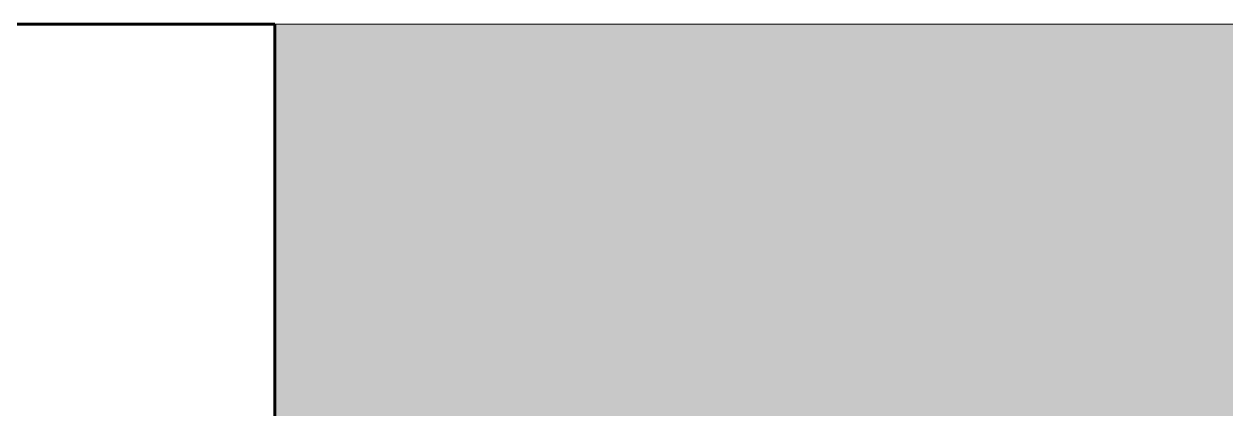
# Model space of a CAD drawing. Header units: inches. Extents: x -4110 to -1807, y 9775 to 11251.
# Drawn here: x -3516.974335 to -3516.971467, y 10020.988476 to 10020.989396 of the extents above; entities that cross this region are included whole.
import ezdxf

# ---------------------------------------------------------------- set-up
doc = ezdxf.new("R2010")
doc.units = ezdxf.units.IN
doc.header["$MEASUREMENT"] = 0
doc.linetypes.add('Dash', pattern=[0.25, 0.125, -0.125])
for name, color, linetype, lineweight in [('0-1', 7, 'Continuous', 5), ('0-2', 10, 'Continuous', 18), ('A-WALL-1', 8, 'Continuous', 5), ('A-WALL-3', 250, 'Continuous', 60), ('A-WALL-4', 10, 'Continuous', 18), ('Q-CASE-HDLN-1', 7, 'Dash', 9)]:
    doc.layers.add(name, color=color, linetype=linetype, lineweight=lineweight)

# ---------------------------------------------------------------- blocks, each defined once
blk = doc.blocks.new('OD_CW_Closet - OD_CW_Closet-3853398-ENLARGED RCP - 3RD FLOOR PLAN - WEST')
at = {"layer": 'Q-CASE-HDLN-1'}
blk.add_line((0.7377049, 22.225), (0.7377049, 0), dxfattribs=at)
blk = doc.blocks.new('CTR - 1st Phase - Unit Layouts_rvt-1-ENLARGED RCP - 3RD FLOOR PLAN - WEST')
at = {"layer": 'A-WALL-1'}
h = blk.add_hatch(color=256, dxfattribs=at)
h.paths.add_polyline_path([(-3488.2237367, 10016.2393961), (-3486.9737367, 10016.2393961), (-3486.9737367, 10017.8643961), (-3516.9737367, 10017.8643961), (-3516.9737367, 10016.2393961), (-3488.2288795, 10016.2393961)], flags=0)
h.paths.add_polyline_path([(-3486.9737367, 10019.3643961), (-3486.9737367, 10020.9893961), (-3516.9737367, 10020.9893961), (-3516.9737367, 10019.3643961), (-3488.2237367, 10019.3643961)], flags=0)
at = {"layer": 'A-WALL-3'}
for p, q in [((-3518.3487367, 10020.9893961), (-3516.9737367, 10020.9893961)), ((-3516.9737367, 10020.9893961), (-3516.9737367, 10019.3643961))]:
    blk.add_line(p, q, dxfattribs=at)
at = {"layer": 'A-WALL-4'}
blk.add_line((-3486.9737367, 10020.9893961), (-3516.9737367, 10020.9893961), dxfattribs=at)
at = {"layer": '0-2', "rotation": 90.00000000000412}
blk.add_blockref('OD_CW_Closet - OD_CW_Closet-3853398-ENLARGED RCP - 3RD FLOOR PLAN - WEST', (-3494.7487367, 10020.2516912), dxfattribs=at)

msp = doc.modelspace()

# ---------------------------------------------------------------- block references
at = {"layer": '0-1'}
msp.add_blockref('CTR - 1st Phase - Unit Layouts_rvt-1-ENLARGED RCP - 3RD FLOOR PLAN - WEST', (0, 0), dxfattribs=at)

doc.saveas('drawing.dxf')
